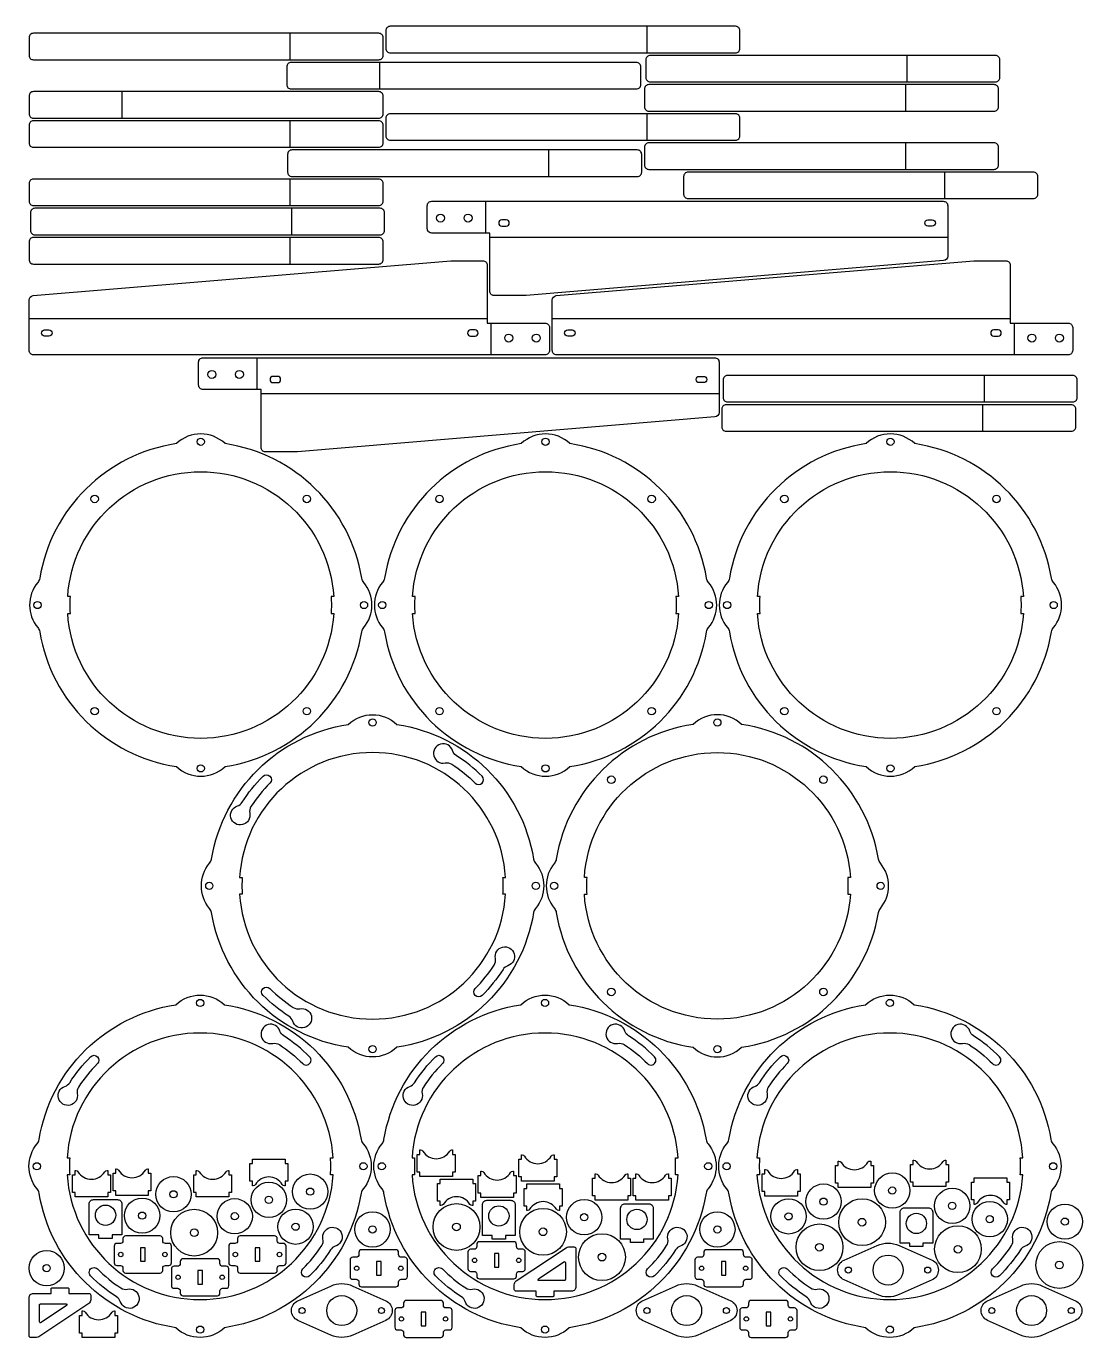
# Model space of a CAD drawing. Extents: x 2185 to 3382, y 4443 to 5932.
import ezdxf

# ---------------------------------------------------------------- set-up
doc = ezdxf.new("R2010")
doc.units = 0

# ---------------------------------------------------------------- blocks, each defined once
blk = doc.blocks.new('Part563390112', base_point=(-70, -6.3))
at = {"layer": '1'}
for points in [[(0, 48), (0, 5, -0.414214), (-5, 0), (-25.2, 0), (-25.2, -5.3, -0.414214), (-26.2, -6.3), (-44, -6.3, -0.414214), (-45, -5.3), (-45, 0), (-68, 0, -0.414214), (-70, 2), (-70, 7.3, -0.250765), (-67.8, 11.5), (-11.3, 49.2, -0.148069), (-8.5, 50), (-2, 50, -0.414214)], [(-12, 32.4), (-12, 13, -0.414214), (-13, 12), (-42.1, 12, -0.742056), (-42.6, 13.8), (-13.6, 33.2, -0.599022)]]:
    blk.add_lwpolyline(points, format="xyb", close=True, dxfattribs=at)
blk = doc.blocks.new('Part855568477', base_point=(-20, -20))
at = {"layer": '1'}
for radius in [20, 4.1]:
    blk.add_circle((0, 0), radius, dxfattribs=at)
blk = doc.blocks.new('Part1292688313', base_point=(-57.1, -30.5))
at = {"layer": '1'}
blk.add_lwpolyline([(49.9, 11.1, -0.647982), (49.9, -11.1), (12.5, -27.8, -0.213606), (-12.5, -27.8), (-49.9, -11.1, -0.647982), (-49.9, 11.1), (-12.5, 27.8, -0.213606), (12.5, 27.8)], format="xyb", close=True, dxfattribs=at)
for centre, radius in [((0, 0), 17), ((-45, 0), 3.4), ((45, 0), 3.4)]:
    blk.add_circle(centre, radius, dxfattribs=at)
blk = doc.blocks.new('Part1480001645', base_point=(-32.5, -21))
at = {"layer": '1'}
blk.add_lwpolyline([(32.5, 9.5, 0.4142136), (29.5, 12.5), (25.5, 12.5, -0.4142136), (22.5, 15.5), (22.5, 18, 0.4142136), (19.5, 21), (-19.5, 21, 0.4142136), (-22.5, 18), (-22.5, 15.5, -0.4142136), (-25.5, 12.5), (-29.5, 12.5, 0.4142136), (-32.5, 9.5), (-32.5, -9.5, 0.4142136), (-29.5, -12.5), (-25.5, -12.5, -0.4142136), (-22.5, -15.5), (-22.5, -18, 0.4142136), (-19.5, -21), (19.5, -21, 0.4142136), (22.5, -18), (22.5, -15.5, -0.4142136), (25.5, -12.5), (29.5, -12.5, 0.4142136), (32.5, -9.5)], format="xyb", close=True, dxfattribs=at)
blk.add_lwpolyline([(2.6, 7.65), (-2.6, 7.65), (-2.6, -7.65), (2.6, -7.65)], close=True, dxfattribs=at)
for centre in [(-25, 0), (25, 0)]:
    blk.add_circle(centre, 2.5, dxfattribs=at)
blk = doc.blocks.new('Part639321280', base_point=(-32.5, -21))
at = {"layer": '1'}
blk.add_lwpolyline([(32.5, 9.5, 0.4142136), (29.5, 12.5), (25.5, 12.5, -0.4142136), (22.5, 15.5), (22.5, 18, 0.4142136), (19.5, 21), (-19.5, 21, 0.4142136), (-22.5, 18), (-22.5, 15.5, -0.4142136), (-25.5, 12.5), (-29.5, 12.5, 0.4142136), (-32.5, 9.5), (-32.5, -9.5, 0.4142136), (-29.5, -12.5), (-25.5, -12.5, -0.4142136), (-22.5, -15.5), (-22.5, -18, 0.4142136), (-19.5, -21), (19.5, -21, 0.4142136), (22.5, -18), (22.5, -15.5, -0.4142136), (25.5, -12.5), (29.5, -12.5, 0.4142136), (32.5, -9.5)], format="xyb", close=True, dxfattribs=at)
blk.add_lwpolyline([(2.6, 7.65), (-2.6, 7.65), (-2.6, -7.65), (2.6, -7.65)], close=True, dxfattribs=at)
for centre in [(-25, 0), (25, 0)]:
    blk.add_circle(centre, 2.5, dxfattribs=at)
blk = doc.blocks.new('Part391894820', base_point=(-20, -20))
at = {"layer": '1'}
for radius in [20, 4.1]:
    blk.add_circle((0, 0), radius, dxfattribs=at)
blk = doc.blocks.new('Part1415607460', base_point=(-57.1, -30.5))
at = {"layer": '1'}
blk.add_lwpolyline([(49.9, 11.1, -0.647982), (49.9, -11.1), (12.5, -27.8, -0.213606), (-12.5, -27.8), (-49.9, -11.1, -0.647982), (-49.9, 11.1), (-12.5, 27.8, -0.213606), (12.5, 27.8)], format="xyb", close=True, dxfattribs=at)
for centre, radius in [((0, 0), 17), ((-45, 0), 3.4), ((45, 0), 3.4)]:
    blk.add_circle(centre, radius, dxfattribs=at)
blk = doc.blocks.new('Part753146799', base_point=(-32.5, -21))
at = {"layer": '1'}
blk.add_lwpolyline([(32.5, 9.5, 0.4142136), (29.5, 12.5), (25.5, 12.5, -0.4142136), (22.5, 15.5), (22.5, 18, 0.4142136), (19.5, 21), (-19.5, 21, 0.4142136), (-22.5, 18), (-22.5, 15.5, -0.4142136), (-25.5, 12.5), (-29.5, 12.5, 0.4142136), (-32.5, 9.5), (-32.5, -9.5, 0.4142136), (-29.5, -12.5), (-25.5, -12.5, -0.4142136), (-22.5, -15.5), (-22.5, -18, 0.4142136), (-19.5, -21), (19.5, -21, 0.4142136), (22.5, -18), (22.5, -15.5, -0.4142136), (25.5, -12.5), (29.5, -12.5, 0.4142136), (32.5, -9.5)], format="xyb", close=True, dxfattribs=at)
blk.add_lwpolyline([(2.6, 7.65), (-2.6, 7.65), (-2.6, -7.65), (2.6, -7.65)], close=True, dxfattribs=at)
for centre in [(-25, 0), (25, 0)]:
    blk.add_circle(centre, 2.5, dxfattribs=at)
blk = doc.blocks.new('Part2080627652', base_point=(-32.5, -21))
at = {"layer": '1'}
blk.add_lwpolyline([(32.5, 9.5, 0.4142136), (29.5, 12.5), (25.5, 12.5, -0.4142136), (22.5, 15.5), (22.5, 18, 0.4142136), (19.5, 21), (-19.5, 21, 0.4142136), (-22.5, 18), (-22.5, 15.5, -0.4142136), (-25.5, 12.5), (-29.5, 12.5, 0.4142136), (-32.5, 9.5), (-32.5, -9.5, 0.4142136), (-29.5, -12.5), (-25.5, -12.5, -0.4142136), (-22.5, -15.5), (-22.5, -18, 0.4142136), (-19.5, -21), (19.5, -21, 0.4142136), (22.5, -18), (22.5, -15.5, -0.4142136), (25.5, -12.5), (29.5, -12.5, 0.4142136), (32.5, -9.5)], format="xyb", close=True, dxfattribs=at)
blk.add_lwpolyline([(2.6, 7.65), (-2.6, 7.65), (-2.6, -7.65), (2.6, -7.65)], close=True, dxfattribs=at)
for centre in [(-25, 0), (25, 0)]:
    blk.add_circle(centre, 2.5, dxfattribs=at)
blk = doc.blocks.new('Part1641474003', base_point=(-20, -20))
at = {"layer": '1'}
for radius in [20, 4.1]:
    blk.add_circle((0, 0), radius, dxfattribs=at)
blk = doc.blocks.new('Part791632697', base_point=(-57.1, -30.5))
at = {"layer": '1'}
blk.add_lwpolyline([(49.9, 11.1, -0.647982), (49.9, -11.1), (12.5, -27.8, -0.213606), (-12.5, -27.8), (-49.9, -11.1, -0.647982), (-49.9, 11.1), (-12.5, 27.8, -0.213606), (12.5, 27.8)], format="xyb", close=True, dxfattribs=at)
for centre, radius in [((0, 0), 17), ((-45, 0), 3.4), ((45, 0), 3.4)]:
    blk.add_circle(centre, radius, dxfattribs=at)
blk = doc.blocks.new('Part1085256058', base_point=(-26.5, -26.5))
at = {"layer": '1'}
for radius in [26.5, 4.34]:
    blk.add_circle((0, 0), radius, dxfattribs=at)
blk = doc.blocks.new('Part1090549906', base_point=(-20, -20))
at = {"layer": '1'}
for radius in [20, 4.1]:
    blk.add_circle((0, 0), radius, dxfattribs=at)
blk = doc.blocks.new('Part1674209505', base_point=(-20, -20))
at = {"layer": '1'}
for radius in [20, 4.1]:
    blk.add_circle((0, 0), radius, dxfattribs=at)
blk = doc.blocks.new('Part133270608', base_point=(-20, -20))
at = {"layer": '1'}
for radius in [20, 4.1]:
    blk.add_circle((0, 0), radius, dxfattribs=at)
blk = doc.blocks.new('Part346120978', base_point=(-26.5, -26.5))
at = {"layer": '1'}
for radius in [26.5, 4.34]:
    blk.add_circle((0, 0), radius, dxfattribs=at)
blk = doc.blocks.new('Part1568806342', base_point=(-18.5, -24))
at = {"layer": '1'}
blk.add_lwpolyline([(18.5, 15), (18.5, -20), (7.5, -20), (7.5, -24), (-7.5, -24), (-7.5, -20), (-18.5, -20), (-18.5, 15, -0.4142136), (-13.5, 20), (13.5, 20, -0.4142136)], format="xyb", close=True, dxfattribs=at)
blk.add_circle((0, 2.24), 11.5, dxfattribs=at)
blk = doc.blocks.new('Part1502138928', base_point=(-20, -20))
at = {"layer": '1'}
for radius in [20, 4.1]:
    blk.add_circle((0, 0), radius, dxfattribs=at)
blk = doc.blocks.new('Part2093116959', base_point=(-57.1, -30.5))
at = {"layer": '1'}
blk.add_lwpolyline([(49.9, 11.1, -0.647982), (49.9, -11.1), (12.5, -27.8, -0.213606), (-12.5, -27.8), (-49.9, -11.1, -0.647982), (-49.9, 11.1), (-12.5, 27.8, -0.213606), (12.5, 27.8)], format="xyb", close=True, dxfattribs=at)
for centre, radius in [((0, 0), 17), ((-45, 0), 3.4), ((45, 0), 3.4)]:
    blk.add_circle(centre, radius, dxfattribs=at)
blk = doc.blocks.new('Part652150874', base_point=(-26.5, -26.5))
at = {"layer": '1'}
for radius in [26.5, 4.34]:
    blk.add_circle((0, 0), radius, dxfattribs=at)
blk = doc.blocks.new('Part445988754', base_point=(-20, -20))
at = {"layer": '1'}
for radius in [20, 4.1]:
    blk.add_circle((0, 0), radius, dxfattribs=at)
blk = doc.blocks.new('Part1255176540', base_point=(-26.5, -26.5))
at = {"layer": '1'}
for radius in [26.5, 4.34]:
    blk.add_circle((0, 0), radius, dxfattribs=at)
blk = doc.blocks.new('Part1817563156', base_point=(-20, -20))
at = {"layer": '1'}
for radius in [20, 4.1]:
    blk.add_circle((0, 0), radius, dxfattribs=at)
blk = doc.blocks.new('Part482350463', base_point=(-193.9, -193.9))
at = {"layer": '1'}
for points in [[(184.7, 25.6, -0.361021), (184.7, -25.6, 0.13287), (182.5, -30.3, -0.325037), (27.5, -182.9, -0.398277), (-27.5, -182.9, -0.325037), (-182.5, -30.3, 0.13287), (-184.7, -25.6, -0.361021), (-184.7, 25.6, 0.13287), (-182.5, 30.3, -0.325037), (-27.5, 182.9, -0.398277), (27.5, 182.9, -0.325037), (182.5, 30.3, 0.13287)], [(150.7, 9.5, 0.938946), (-150.7, 9.5), (-147.7, 9.5, 0.032128), (-147.7, -9.5), (-150.7, -9.5, 0.938946), (150.7, -9.5), (147.7, -9.5, 0.032128), (147.7, 9.5)], [(124.1, 124.1, 0.053897), (94.7, 147.8, -0.177201), (90.5, 153.2, 2.266015), (82.3, 139.2, -0.198893), (89.8, 137.8, -0.05198), (116.3, 116.3, 1)], [(-116.3, 116.3, 0.05198), (-137.8, 89.8, 0.198893), (-139.2, 82.3, -2.266015), (-153.2, 90.5, 0.177201), (-147.8, 94.7, -0.053897), (-124.1, 124.1, -1)], [(153.2, -90.5, 0.177201), (147.8, -94.7, -0.053897), (124.1, -124.1, -1), (116.3, -116.3, 0.05198), (137.8, -89.8, 0.198893), (139.2, -82.3, -2.266015)], [(-82.3, -139.2, -2.266015), (-90.5, -153.2, 0.177201), (-94.7, -147.8, -0.053897), (-124.1, -124.1, -1), (-116.3, -116.3, 0.05198), (-89.8, -137.8, 0.198893)]]:
    blk.add_lwpolyline(points, format="xyb", close=True, dxfattribs=at)
for centre in [(0, 185), (-185, 0), (185, 0), (0, -185)]:
    blk.add_circle(centre, 4.1, dxfattribs=at)
blk = doc.blocks.new('Part1359039205', base_point=(-18.5, -24))
at = {"layer": '1'}
blk.add_lwpolyline([(18.5, 15), (18.5, -20), (7.5, -20), (7.5, -24), (-7.5, -24), (-7.5, -20), (-18.5, -20), (-18.5, 15, -0.4142136), (-13.5, 20), (13.5, 20, -0.4142136)], format="xyb", close=True, dxfattribs=at)
blk.add_circle((0, 2.24), 11.5, dxfattribs=at)
blk = doc.blocks.new('Part672699498', base_point=(-20, -20))
at = {"layer": '1'}
for radius in [20, 4.1]:
    blk.add_circle((0, 0), radius, dxfattribs=at)
blk = doc.blocks.new('Part1120806249', base_point=(-26.5, -26.5))
at = {"layer": '1'}
for radius in [26.5, 4.34]:
    blk.add_circle((0, 0), radius, dxfattribs=at)
blk = doc.blocks.new('Part114688802', base_point=(-70, -6.3))
at = {"layer": '1'}
for points in [[(0, 48), (0, 5, -0.414214), (-5, 0), (-25.2, 0), (-25.2, -5.3, -0.414214), (-26.2, -6.3), (-44, -6.3, -0.414214), (-45, -5.3), (-45, 0), (-68, 0, -0.414214), (-70, 2), (-70, 7.3, -0.250765), (-67.8, 11.5), (-11.3, 49.2, -0.148069), (-8.5, 50), (-2, 50, -0.414214)], [(-12, 32.4), (-12, 13, -0.414214), (-13, 12), (-42.1, 12, -0.742056), (-42.6, 13.8), (-13.6, 33.2, -0.599022)]]:
    blk.add_lwpolyline(points, format="xyb", close=True, dxfattribs=at)
blk = doc.blocks.new('Part1258791959', base_point=(-26.5, -26.5))
at = {"layer": '1'}
for radius in [26.5, 4.34]:
    blk.add_circle((0, 0), radius, dxfattribs=at)
blk = doc.blocks.new('Part1188367997', base_point=(-18.5, -24))
at = {"layer": '1'}
blk.add_lwpolyline([(18.5, 15), (18.5, -20), (7.5, -20), (7.5, -24), (-7.5, -24), (-7.5, -20), (-18.5, -20), (-18.5, 15, -0.4142136), (-13.5, 20), (13.5, 20, -0.4142136)], format="xyb", close=True, dxfattribs=at)
blk.add_circle((0, 2.24), 11.5, dxfattribs=at)
blk = doc.blocks.new('Part1938890971', base_point=(-32.5, -21))
at = {"layer": '1'}
blk.add_lwpolyline([(32.5, 9.5, 0.4142136), (29.5, 12.5), (25.5, 12.5, -0.4142136), (22.5, 15.5), (22.5, 18, 0.4142136), (19.5, 21), (-19.5, 21, 0.4142136), (-22.5, 18), (-22.5, 15.5, -0.4142136), (-25.5, 12.5), (-29.5, 12.5, 0.4142136), (-32.5, 9.5), (-32.5, -9.5, 0.4142136), (-29.5, -12.5), (-25.5, -12.5, -0.4142136), (-22.5, -15.5), (-22.5, -18, 0.4142136), (-19.5, -21), (19.5, -21, 0.4142136), (22.5, -18), (22.5, -15.5, -0.4142136), (25.5, -12.5), (29.5, -12.5, 0.4142136), (32.5, -9.5)], format="xyb", close=True, dxfattribs=at)
blk.add_lwpolyline([(2.6, 7.65), (-2.6, 7.65), (-2.6, -7.65), (2.6, -7.65)], close=True, dxfattribs=at)
for centre in [(-25, 0), (25, 0)]:
    blk.add_circle(centre, 2.5, dxfattribs=at)
blk = doc.blocks.new('Part1216517239', base_point=(-26.5, -26.5))
at = {"layer": '1'}
for radius in [26.5, 4.34]:
    blk.add_circle((0, 0), radius, dxfattribs=at)
blk = doc.blocks.new('Part1562218162', base_point=(-193.9, -193.9))
at = {"layer": '1'}
for points in [[(184.7, 25.6, -0.361021), (184.7, -25.6, 0.13287), (182.5, -30.3, -0.325037), (27.5, -182.9, -0.398277), (-27.5, -182.9, -0.325037), (-182.5, -30.3, 0.13287), (-184.7, -25.6, -0.361021), (-184.7, 25.6, 0.13287), (-182.5, 30.3, -0.325037), (-27.5, 182.9, -0.398277), (27.5, 182.9, -0.325037), (182.5, 30.3, 0.13287)], [(150.7, 9.5, 0.938946), (-150.7, 9.5), (-147.7, 9.5, 0.032128), (-147.7, -9.5), (-150.7, -9.5, 0.938946), (150.7, -9.5), (147.7, -9.5, 0.032128), (147.7, 9.5)], [(124.1, 124.1, 0.053897), (94.7, 147.8, -0.177201), (90.5, 153.2, 2.266015), (82.3, 139.2, -0.198893), (89.8, 137.8, -0.05198), (116.3, 116.3, 1)], [(-116.3, 116.3, 0.05198), (-137.8, 89.8, 0.198893), (-139.2, 82.3, -2.266015), (-153.2, 90.5, 0.177201), (-147.8, 94.7, -0.053897), (-124.1, 124.1, -1)], [(153.2, -90.5, 0.177201), (147.8, -94.7, -0.053897), (124.1, -124.1, -1), (116.3, -116.3, 0.05198), (137.8, -89.8, 0.198893), (139.2, -82.3, -2.266015)], [(-82.3, -139.2, -2.266015), (-90.5, -153.2, 0.177201), (-94.7, -147.8, -0.053897), (-124.1, -124.1, -1), (-116.3, -116.3, 0.05198), (-89.8, -137.8, 0.198893)]]:
    blk.add_lwpolyline(points, format="xyb", close=True, dxfattribs=at)
for centre in [(0, 185), (-185, 0), (185, 0), (0, -185)]:
    blk.add_circle(centre, 4.1, dxfattribs=at)
blk = doc.blocks.new('Part1979163861', base_point=(-20, -20))
at = {"layer": '1'}
for radius in [20, 4.1]:
    blk.add_circle((0, 0), radius, dxfattribs=at)
blk = doc.blocks.new('Part752747958', base_point=(-20, -20))
at = {"layer": '1'}
for radius in [20, 4.1]:
    blk.add_circle((0, 0), radius, dxfattribs=at)
blk = doc.blocks.new('Part239733215', base_point=(-20, -20))
at = {"layer": '1'}
for radius in [20, 4.1]:
    blk.add_circle((0, 0), radius, dxfattribs=at)
blk = doc.blocks.new('Part555669374', base_point=(-32.5, -21))
at = {"layer": '1'}
blk.add_lwpolyline([(32.5, 9.5, 0.4142136), (29.5, 12.5), (25.5, 12.5, -0.4142136), (22.5, 15.5), (22.5, 18, 0.4142136), (19.5, 21), (-19.5, 21, 0.4142136), (-22.5, 18), (-22.5, 15.5, -0.4142136), (-25.5, 12.5), (-29.5, 12.5, 0.4142136), (-32.5, 9.5), (-32.5, -9.5, 0.4142136), (-29.5, -12.5), (-25.5, -12.5, -0.4142136), (-22.5, -15.5), (-22.5, -18, 0.4142136), (-19.5, -21), (19.5, -21, 0.4142136), (22.5, -18), (22.5, -15.5, -0.4142136), (25.5, -12.5), (29.5, -12.5, 0.4142136), (32.5, -9.5)], format="xyb", close=True, dxfattribs=at)
blk.add_lwpolyline([(2.6, 7.65), (-2.6, 7.65), (-2.6, -7.65), (2.6, -7.65)], close=True, dxfattribs=at)
for centre in [(-25, 0), (25, 0)]:
    blk.add_circle(centre, 2.5, dxfattribs=at)
blk = doc.blocks.new('Part1289478693', base_point=(-32.5, -21))
at = {"layer": '1'}
blk.add_lwpolyline([(32.5, 9.5, 0.4142136), (29.5, 12.5), (25.5, 12.5, -0.4142136), (22.5, 15.5), (22.5, 18, 0.4142136), (19.5, 21), (-19.5, 21, 0.4142136), (-22.5, 18), (-22.5, 15.5, -0.4142136), (-25.5, 12.5), (-29.5, 12.5, 0.4142136), (-32.5, 9.5), (-32.5, -9.5, 0.4142136), (-29.5, -12.5), (-25.5, -12.5, -0.4142136), (-22.5, -15.5), (-22.5, -18, 0.4142136), (-19.5, -21), (19.5, -21, 0.4142136), (22.5, -18), (22.5, -15.5, -0.4142136), (25.5, -12.5), (29.5, -12.5, 0.4142136), (32.5, -9.5)], format="xyb", close=True, dxfattribs=at)
blk.add_lwpolyline([(2.6, 7.65), (-2.6, 7.65), (-2.6, -7.65), (2.6, -7.65)], close=True, dxfattribs=at)
for centre in [(-25, 0), (25, 0)]:
    blk.add_circle(centre, 2.5, dxfattribs=at)
blk = doc.blocks.new('Part663638737', base_point=(-26.5, -26.5))
at = {"layer": '1'}
for radius in [26.5, 4.34]:
    blk.add_circle((0, 0), radius, dxfattribs=at)
blk = doc.blocks.new('Part1065709405', base_point=(-20, -20))
at = {"layer": '1'}
for radius in [20, 4.1]:
    blk.add_circle((0, 0), radius, dxfattribs=at)
blk = doc.blocks.new('Part94364777', base_point=(-20, -20))
at = {"layer": '1'}
for radius in [20, 4.1]:
    blk.add_circle((0, 0), radius, dxfattribs=at)
blk = doc.blocks.new('Part2100419599', base_point=(-20, -20))
at = {"layer": '1'}
for radius in [20, 4.1]:
    blk.add_circle((0, 0), radius, dxfattribs=at)
blk = doc.blocks.new('Part2108101707', base_point=(-32.5, -21))
at = {"layer": '1'}
blk.add_lwpolyline([(32.5, 9.5, 0.4142136), (29.5, 12.5), (25.5, 12.5, -0.4142136), (22.5, 15.5), (22.5, 18, 0.4142136), (19.5, 21), (-19.5, 21, 0.4142136), (-22.5, 18), (-22.5, 15.5, -0.4142136), (-25.5, 12.5), (-29.5, 12.5, 0.4142136), (-32.5, 9.5), (-32.5, -9.5, 0.4142136), (-29.5, -12.5), (-25.5, -12.5, -0.4142136), (-22.5, -15.5), (-22.5, -18, 0.4142136), (-19.5, -21), (19.5, -21, 0.4142136), (22.5, -18), (22.5, -15.5, -0.4142136), (25.5, -12.5), (29.5, -12.5, 0.4142136), (32.5, -9.5)], format="xyb", close=True, dxfattribs=at)
blk.add_lwpolyline([(2.6, 7.65), (-2.6, 7.65), (-2.6, -7.65), (2.6, -7.65)], close=True, dxfattribs=at)
for centre in [(-25, 0), (25, 0)]:
    blk.add_circle(centre, 2.5, dxfattribs=at)
blk = doc.blocks.new('Part630620792', base_point=(-18.5, -24))
at = {"layer": '1'}
blk.add_lwpolyline([(18.5, 15), (18.5, -20), (7.5, -20), (7.5, -24), (-7.5, -24), (-7.5, -20), (-18.5, -20), (-18.5, 15, -0.4142136), (-13.5, 20), (13.5, 20, -0.4142136)], format="xyb", close=True, dxfattribs=at)
blk.add_circle((0, 2.24), 11.5, dxfattribs=at)
blk = doc.blocks.new('Part1306913007', base_point=(-193.9, -193.9))
at = {"layer": '1'}
for points in [[(184.7, 25.6, -0.361021), (184.7, -25.6, 0.13287), (182.5, -30.3, -0.325037), (27.5, -182.9, -0.398277), (-27.5, -182.9, -0.325037), (-182.5, -30.3, 0.13287), (-184.7, -25.6, -0.361021), (-184.7, 25.6, 0.13287), (-182.5, 30.3, -0.325037), (-27.5, 182.9, -0.398277), (27.5, 182.9, -0.325037), (182.5, 30.3, 0.13287)], [(150.7, 9.5, 0.938946), (-150.7, 9.5), (-147.7, 9.5, 0.032128), (-147.7, -9.5), (-150.7, -9.5, 0.938946), (150.7, -9.5), (147.7, -9.5, 0.032128), (147.7, 9.5)], [(124.1, 124.1, 0.053897), (94.7, 147.8, -0.177201), (90.5, 153.2, 2.266015), (82.3, 139.2, -0.198893), (89.8, 137.8, -0.05198), (116.3, 116.3, 1)], [(-116.3, 116.3, 0.05198), (-137.8, 89.8, 0.198893), (-139.2, 82.3, -2.266015), (-153.2, 90.5, 0.177201), (-147.8, 94.7, -0.053897), (-124.1, 124.1, -1)], [(153.2, -90.5, 0.177201), (147.8, -94.7, -0.053897), (124.1, -124.1, -1), (116.3, -116.3, 0.05198), (137.8, -89.8, 0.198893), (139.2, -82.3, -2.266015)], [(-82.3, -139.2, -2.266015), (-90.5, -153.2, 0.177201), (-94.7, -147.8, -0.053897), (-124.1, -124.1, -1), (-116.3, -116.3, 0.05198), (-89.8, -137.8, 0.198893)]]:
    blk.add_lwpolyline(points, format="xyb", close=True, dxfattribs=at)
for centre in [(0, 185), (-185, 0), (185, 0), (0, -185)]:
    blk.add_circle(centre, 4.1, dxfattribs=at)
blk = doc.blocks.new('Part1121069437', base_point=(-193.9, -193.9))
at = {"layer": '1'}
for points in [[(184.7, 25.6, -0.361021), (184.7, -25.6, 0.13287), (182.5, -30.3, -0.325037), (27.5, -182.9, -0.398277), (-27.5, -182.9, -0.325037), (-182.5, -30.3, 0.13287), (-184.7, -25.6, -0.361021), (-184.7, 25.6, 0.13287), (-182.5, 30.3, -0.325037), (-27.5, 182.9, -0.398277), (27.5, 182.9, -0.325037), (182.5, 30.3, 0.13287)], [(150.7, 9.5, 0.938946), (-150.7, 9.5), (-147.7, 9.5, 0.032128), (-147.7, -9.5), (-150.7, -9.5, 0.938946), (150.7, -9.5), (147.7, -9.5, 0.032128), (147.7, 9.5)], [(124.1, 124.1, 0.053897), (94.7, 147.8, -0.177201), (90.5, 153.2, 2.266015), (82.3, 139.2, -0.198893), (89.8, 137.8, -0.05198), (116.3, 116.3, 1)], [(-116.3, 116.3, 0.05198), (-137.8, 89.8, 0.198893), (-139.2, 82.3, -2.266015), (-153.2, 90.5, 0.177201), (-147.8, 94.7, -0.053897), (-124.1, 124.1, -1)], [(153.2, -90.5, 0.177201), (147.8, -94.7, -0.053897), (124.1, -124.1, -1), (116.3, -116.3, 0.05198), (137.8, -89.8, 0.198893), (139.2, -82.3, -2.266015)], [(-82.3, -139.2, -2.266015), (-90.5, -153.2, 0.177201), (-94.7, -147.8, -0.053897), (-124.1, -124.1, -1), (-116.3, -116.3, 0.05198), (-89.8, -137.8, 0.198893)]]:
    blk.add_lwpolyline(points, format="xyb", close=True, dxfattribs=at)
for centre in [(0, 185), (-185, 0), (185, 0), (0, -185)]:
    blk.add_circle(centre, 4.1, dxfattribs=at)
blk = doc.blocks.new('Part1735378805', base_point=(-193.9, -193.9))
at = {"layer": '1'}
for points in [[(184.7, 25.6, -0.13287), (182.5, 30.3, 0.325037), (27.5, 182.9, 0.398277), (-27.5, 182.9, 0.325037), (-182.5, 30.3, -0.13287), (-184.7, 25.6, 0.361021), (-184.7, -25.6, -0.13287), (-182.5, -30.3, 0.325037), (-27.5, -182.9, 0.398277), (27.5, -182.9, 0.325037), (182.5, -30.3, -0.13287), (184.7, -25.6, 0.361021)], [(150.7, 9.5), (147.7, 9.5, -0.032128), (147.7, -9.5), (150.7, -9.5, -0.938946), (-150.7, -9.5), (-147.7, -9.5, -0.032128), (-147.7, 9.5), (-150.7, 9.5, -0.938946)]]:
    blk.add_lwpolyline(points, format="xyb", close=True, dxfattribs=at)
for centre, radius in [((0, 185), 4.1), ((-120.2, 120.2), 4.25), ((120.2, 120.2), 4.25), ((-185, 0), 4.1), ((185, 0), 4.1), ((-120.2, -120.2), 4.25), ((120.2, -120.2), 4.25), ((0, -185), 4.1)]:
    blk.add_circle(centre, radius, dxfattribs=at)
blk = doc.blocks.new('Part70899947', base_point=(-193.9, -193.9))
at = {"layer": '1'}
for points in [[(184.7, 25.6, -0.13287), (182.5, 30.3, 0.325037), (27.5, 182.9, 0.398277), (-27.5, 182.9, 0.325037), (-182.5, 30.3, -0.13287), (-184.7, 25.6, 0.361021), (-184.7, -25.6, -0.13287), (-182.5, -30.3, 0.325037), (-27.5, -182.9, 0.398277), (27.5, -182.9, 0.325037), (182.5, -30.3, -0.13287), (184.7, -25.6, 0.361021)], [(150.7, 9.5), (147.7, 9.5, -0.032128), (147.7, -9.5), (150.7, -9.5, -0.938946), (-150.7, -9.5), (-147.7, -9.5, -0.032128), (-147.7, 9.5), (-150.7, 9.5, -0.938946)]]:
    blk.add_lwpolyline(points, format="xyb", close=True, dxfattribs=at)
for centre, radius in [((0, 185), 4.1), ((-120.2, 120.2), 4.25), ((120.2, 120.2), 4.25), ((-185, 0), 4.1), ((185, 0), 4.1), ((-120.2, -120.2), 4.25), ((120.2, -120.2), 4.25), ((0, -185), 4.1)]:
    blk.add_circle(centre, radius, dxfattribs=at)
blk = doc.blocks.new('Part1759101076', base_point=(-193.9, -193.9))
at = {"layer": '1'}
for points in [[(184.7, 25.6, -0.13287), (182.5, 30.3, 0.325037), (27.5, 182.9, 0.398277), (-27.5, 182.9, 0.325037), (-182.5, 30.3, -0.13287), (-184.7, 25.6, 0.361021), (-184.7, -25.6, -0.13287), (-182.5, -30.3, 0.325037), (-27.5, -182.9, 0.398277), (27.5, -182.9, 0.325037), (182.5, -30.3, -0.13287), (184.7, -25.6, 0.361021)], [(150.7, 9.5), (147.7, 9.5, -0.032128), (147.7, -9.5), (150.7, -9.5, -0.938946), (-150.7, -9.5), (-147.7, -9.5, -0.032128), (-147.7, 9.5), (-150.7, 9.5, -0.938946)]]:
    blk.add_lwpolyline(points, format="xyb", close=True, dxfattribs=at)
for centre, radius in [((0, 185), 4.1), ((-120.2, 120.2), 4.25), ((120.2, 120.2), 4.25), ((-185, 0), 4.1), ((185, 0), 4.1), ((-120.2, -120.2), 4.25), ((120.2, -120.2), 4.25), ((0, -185), 4.1)]:
    blk.add_circle(centre, radius, dxfattribs=at)
blk = doc.blocks.new('Part398196560', base_point=(-193.9, -193.9))
at = {"layer": '1'}
for points in [[(184.7, 25.6, -0.13287), (182.5, 30.3, 0.325037), (27.5, 182.9, 0.398277), (-27.5, 182.9, 0.325037), (-182.5, 30.3, -0.13287), (-184.7, 25.6, 0.361021), (-184.7, -25.6, -0.13287), (-182.5, -30.3, 0.325037), (-27.5, -182.9, 0.398277), (27.5, -182.9, 0.325037), (182.5, -30.3, -0.13287), (184.7, -25.6, 0.361021)], [(150.7, 9.5), (147.7, 9.5, -0.032128), (147.7, -9.5), (150.7, -9.5, -0.938946), (-150.7, -9.5), (-147.7, -9.5, -0.032128), (-147.7, 9.5), (-150.7, 9.5, -0.938946)]]:
    blk.add_lwpolyline(points, format="xyb", close=True, dxfattribs=at)
for centre, radius in [((0, 185), 4.1), ((-120.2, 120.2), 4.25), ((120.2, 120.2), 4.25), ((-185, 0), 4.1), ((185, 0), 4.1), ((-120.2, -120.2), 4.25), ((120.2, -120.2), 4.25), ((0, -185), 4.1)]:
    blk.add_circle(centre, radius, dxfattribs=at)
blk = doc.blocks.new('Part274394268', base_point=(-330.2, -90.7))
at = {"layer": '1'}
for points in [[(259.5, 11), (259.5, -46.1, -0.389954), (254.9, -51.1), (-218.2, -90.7), (-254.5, -90.7, -0.414214), (-259.5, -85.7), (-259.5, -20), (-325.2, -20, -0.414214), (-330.2, -15), (-330.2, 11, -0.414214), (-325.2, 16), (254.5, 16, -0.414214)], [(-240.8, -5.2), (-245.8, -5.2, 1), (-245.8, -12.2), (-240.8, -12.2, 1)], [(242, -5.2, -1), (242, -12.2), (237, -12.2, -1), (237, -5.2)]]:
    blk.add_lwpolyline(points, format="xyb", close=True, dxfattribs=at)
for centre in [(-315.2, -3), (-284, -3)]:
    blk.add_circle(centre, 4.5, dxfattribs=at)
at = {"layer": '2'}
for p, q in [((-264.2, 16), (-264.2, -20)), ((-259.5, -24.7), (259.5, -24.7))]:
    blk.add_line(p, q, dxfattribs=at)
blk = doc.blocks.new('Part152715756', base_point=(-101.3, 0))
at = {"layer": '1'}
blk.add_lwpolyline([(300, 25, 0.414214), (295, 30), (-96.3, 30, 0.414214), (-101.3, 25), (-101.3, 5, 0.414214), (-96.3, 0), (295, 0, 0.414214), (300, 5)], format="xyb", close=True, dxfattribs=at)
at = {"layer": '2'}
blk.add_line((4.3, 0), (4.3, 30), dxfattribs=at)
blk = doc.blocks.new('Part1439006305', base_point=(-101.3, 0))
at = {"layer": '1'}
blk.add_lwpolyline([(300, 25, 0.414214), (295, 30), (-96.3, 30, 0.414214), (-101.3, 25), (-101.3, 5, 0.414214), (-96.3, 0), (295, 0, 0.414214), (300, 5)], format="xyb", close=True, dxfattribs=at)
at = {"layer": '2'}
blk.add_line((4.3, 0), (4.3, 30), dxfattribs=at)
blk = doc.blocks.new('Part1167872330', base_point=(-330.2, -90.7))
at = {"layer": '1'}
for points in [[(259.5, 11), (259.5, -46.1, -0.389954), (254.9, -51.1), (-218.2, -90.7), (-254.5, -90.7, -0.414214), (-259.5, -85.7), (-259.5, -20), (-325.2, -20, -0.414214), (-330.2, -15), (-330.2, 11, -0.414214), (-325.2, 16), (254.5, 16, -0.414214)], [(-240.8, -5.2), (-245.8, -5.2, 1), (-245.8, -12.2), (-240.8, -12.2, 1)], [(242, -5.2, -1), (242, -12.2), (237, -12.2, -1), (237, -5.2)]]:
    blk.add_lwpolyline(points, format="xyb", close=True, dxfattribs=at)
for centre in [(-315.2, -3), (-284, -3)]:
    blk.add_circle(centre, 4.5, dxfattribs=at)
at = {"layer": '2'}
for p, q in [((-264.2, 16), (-264.2, -20)), ((-259.5, -24.7), (259.5, -24.7))]:
    blk.add_line(p, q, dxfattribs=at)
blk = doc.blocks.new('Part2091602190', base_point=(-330.2, -90.7))
at = {"layer": '1'}
for points in [[(259.5, 11), (259.5, -46.1, -0.389954), (254.9, -51.1), (-218.2, -90.7), (-254.5, -90.7, -0.414214), (-259.5, -85.7), (-259.5, -20), (-325.2, -20, -0.414214), (-330.2, -15), (-330.2, 11, -0.414214), (-325.2, 16), (254.5, 16, -0.414214)], [(-240.8, -5.2), (-245.8, -5.2, 1), (-245.8, -12.2), (-240.8, -12.2, 1)], [(242, -5.2, -1), (242, -12.2), (237, -12.2, -1), (237, -5.2)]]:
    blk.add_lwpolyline(points, format="xyb", close=True, dxfattribs=at)
for centre in [(-315.2, -3), (-284, -3)]:
    blk.add_circle(centre, 4.5, dxfattribs=at)
at = {"layer": '2'}
for p, q in [((-264.2, 16), (-264.2, -20)), ((-259.5, -24.7), (259.5, -24.7))]:
    blk.add_line(p, q, dxfattribs=at)
blk = doc.blocks.new('Part787053985', base_point=(-101.3, 0))
at = {"layer": '1'}
blk.add_lwpolyline([(300, 25, 0.414214), (295, 30), (-96.3, 30, 0.414214), (-101.3, 25), (-101.3, 5, 0.414214), (-96.3, 0), (295, 0, 0.414214), (300, 5)], format="xyb", close=True, dxfattribs=at)
at = {"layer": '2'}
blk.add_line((4.3, 0), (4.3, 30), dxfattribs=at)
blk = doc.blocks.new('Part1214429735', base_point=(-101.3, 0))
at = {"layer": '1'}
blk.add_lwpolyline([(300, 25, 0.414214), (295, 30), (-96.3, 30, 0.414214), (-101.3, 25), (-101.3, 5, 0.414214), (-96.3, 0), (295, 0, 0.414214), (300, 5)], format="xyb", close=True, dxfattribs=at)
at = {"layer": '2'}
blk.add_line((4.3, 0), (4.3, 30), dxfattribs=at)
blk = doc.blocks.new('Part1663713991', base_point=(-101.3, 0))
at = {"layer": '1'}
blk.add_lwpolyline([(300, 25, 0.414214), (295, 30), (-96.3, 30, 0.414214), (-101.3, 25), (-101.3, 5, 0.414214), (-96.3, 0), (295, 0, 0.414214), (300, 5)], format="xyb", close=True, dxfattribs=at)
at = {"layer": '2'}
blk.add_line((4.3, 0), (4.3, 30), dxfattribs=at)
blk = doc.blocks.new('Part1697916002', base_point=(-101.3, 0))
at = {"layer": '1'}
blk.add_lwpolyline([(300, 25, 0.414214), (295, 30), (-96.3, 30, 0.414214), (-101.3, 25), (-101.3, 5, 0.414214), (-96.3, 0), (295, 0, 0.414214), (300, 5)], format="xyb", close=True, dxfattribs=at)
at = {"layer": '2'}
blk.add_line((4.3, 0), (4.3, 30), dxfattribs=at)
blk = doc.blocks.new('Part356163885', base_point=(-101.3, 0))
at = {"layer": '1'}
blk.add_lwpolyline([(300, 25, 0.414214), (295, 30), (-96.3, 30, 0.414214), (-101.3, 25), (-101.3, 5, 0.414214), (-96.3, 0), (295, 0, 0.414214), (300, 5)], format="xyb", close=True, dxfattribs=at)
at = {"layer": '2'}
blk.add_line((4.3, 0), (4.3, 30), dxfattribs=at)
blk = doc.blocks.new('Part1713807309', base_point=(-101.3, 0))
at = {"layer": '1'}
blk.add_lwpolyline([(300, 25, 0.414214), (295, 30), (-96.3, 30, 0.414214), (-101.3, 25), (-101.3, 5, 0.414214), (-96.3, 0), (295, 0, 0.414214), (300, 5)], format="xyb", close=True, dxfattribs=at)
at = {"layer": '2'}
blk.add_line((4.3, 0), (4.3, 30), dxfattribs=at)
blk = doc.blocks.new('Part816749463', base_point=(-101.3, 0))
at = {"layer": '1'}
blk.add_lwpolyline([(300, 25, 0.414214), (295, 30), (-96.3, 30, 0.414214), (-101.3, 25), (-101.3, 5, 0.414214), (-96.3, 0), (295, 0, 0.414214), (300, 5)], format="xyb", close=True, dxfattribs=at)
at = {"layer": '2'}
blk.add_line((4.3, 0), (4.3, 30), dxfattribs=at)
blk = doc.blocks.new('Part81828724', base_point=(-101.3, 0))
at = {"layer": '1'}
blk.add_lwpolyline([(300, 25, 0.414214), (295, 30), (-96.3, 30, 0.414214), (-101.3, 25), (-101.3, 5, 0.414214), (-96.3, 0), (295, 0, 0.414214), (300, 5)], format="xyb", close=True, dxfattribs=at)
at = {"layer": '2'}
blk.add_line((4.3, 0), (4.3, 30), dxfattribs=at)
blk = doc.blocks.new('Part467928049', base_point=(-101.3, 0))
at = {"layer": '1'}
blk.add_lwpolyline([(300, 25, 0.414214), (295, 30), (-96.3, 30, 0.414214), (-101.3, 25), (-101.3, 5, 0.414214), (-96.3, 0), (295, 0, 0.414214), (300, 5)], format="xyb", close=True, dxfattribs=at)
at = {"layer": '2'}
blk.add_line((4.3, 0), (4.3, 30), dxfattribs=at)
blk = doc.blocks.new('Part1536923912', base_point=(-101.3, 0))
at = {"layer": '1'}
blk.add_lwpolyline([(300, 25, 0.414214), (295, 30), (-96.3, 30, 0.414214), (-101.3, 25), (-101.3, 5, 0.414214), (-96.3, 0), (295, 0, 0.414214), (300, 5)], format="xyb", close=True, dxfattribs=at)
at = {"layer": '2'}
blk.add_line((4.3, 0), (4.3, 30), dxfattribs=at)
blk = doc.blocks.new('Part1549042809', base_point=(-330.2, -90.7))
at = {"layer": '1'}
for points in [[(259.5, 11), (259.5, -46.1, -0.389954), (254.9, -51.1), (-218.2, -90.7), (-254.5, -90.7, -0.414214), (-259.5, -85.7), (-259.5, -20), (-325.2, -20, -0.414214), (-330.2, -15), (-330.2, 11, -0.414214), (-325.2, 16), (254.5, 16, -0.414214)], [(-240.8, -5.2), (-245.8, -5.2, 1), (-245.8, -12.2), (-240.8, -12.2, 1)], [(242, -5.2, -1), (242, -12.2), (237, -12.2, -1), (237, -5.2)]]:
    blk.add_lwpolyline(points, format="xyb", close=True, dxfattribs=at)
for centre in [(-315.2, -3), (-284, -3)]:
    blk.add_circle(centre, 4.5, dxfattribs=at)
at = {"layer": '2'}
for p, q in [((-264.2, 16), (-264.2, -20)), ((-259.5, -24.7), (259.5, -24.7))]:
    blk.add_line(p, q, dxfattribs=at)
blk = doc.blocks.new('Part344371178', base_point=(-101.3, 0))
at = {"layer": '1'}
blk.add_lwpolyline([(300, 25, 0.414214), (295, 30), (-96.3, 30, 0.414214), (-101.3, 25), (-101.3, 5, 0.414214), (-96.3, 0), (295, 0, 0.414214), (300, 5)], format="xyb", close=True, dxfattribs=at)
at = {"layer": '2'}
blk.add_line((4.3, 0), (4.3, 30), dxfattribs=at)
blk = doc.blocks.new('Part341780469', base_point=(-101.3, 0))
at = {"layer": '1'}
blk.add_lwpolyline([(300, 25, 0.414214), (295, 30), (-96.3, 30, 0.414214), (-101.3, 25), (-101.3, 5, 0.414214), (-96.3, 0), (295, 0, 0.414214), (300, 5)], format="xyb", close=True, dxfattribs=at)
at = {"layer": '2'}
blk.add_line((4.3, 0), (4.3, 30), dxfattribs=at)
blk = doc.blocks.new('Part447519715', base_point=(-101.3, 0))
at = {"layer": '1'}
blk.add_lwpolyline([(300, 25, 0.414214), (295, 30), (-96.3, 30, 0.414214), (-101.3, 25), (-101.3, 5, 0.414214), (-96.3, 0), (295, 0, 0.414214), (300, 5)], format="xyb", close=True, dxfattribs=at)
at = {"layer": '2'}
blk.add_line((4.3, 0), (4.3, 30), dxfattribs=at)
blk = doc.blocks.new('Part1747917638', base_point=(-101.3, 0))
at = {"layer": '1'}
blk.add_lwpolyline([(300, 25, 0.414214), (295, 30), (-96.3, 30, 0.414214), (-101.3, 25), (-101.3, 5, 0.414214), (-96.3, 0), (295, 0, 0.414214), (300, 5)], format="xyb", close=True, dxfattribs=at)
at = {"layer": '2'}
blk.add_line((4.3, 0), (4.3, 30), dxfattribs=at)

msp = doc.modelspace()

# ---------------------------------------------------------------- linework, layer by layer
at = {"layer": '1'}
for points in [[(2481.7, 4643.2), (2481.7, 4623.2), (2478.7, 4623.2), (2478.7, 4618.2), (2477.9, 4618.2, -0.261969), (2475.4, 4619.6, 0.562544), (2445, 4619.6, -0.261969), (2442.4, 4618.2), (2441.7, 4618.2), (2441.7, 4623.2), (2438.7, 4623.2), (2438.7, 4643.2), (2441.7, 4643.2), (2441.7, 4648.2), (2478.7, 4648.2), (2478.7, 4643.2)], [(2628.4, 4633.7), (2628.4, 4653.7), (2631.4, 4653.7), (2631.4, 4658.7), (2632.1, 4658.7, -0.261969), (2634.7, 4657.3, 0.562544), (2665.1, 4657.3, -0.261969), (2667.7, 4658.7), (2668.4, 4658.7), (2668.4, 4653.7), (2671.4, 4653.7), (2671.4, 4633.7), (2668.4, 4633.7), (2668.4, 4628.7), (2631.4, 4628.7), (2631.4, 4633.7)], [(2743.4, 4628.2), (2743.4, 4648.2), (2746.4, 4648.2), (2746.4, 4653.2), (2747.1, 4653.2, -0.261969), (2749.7, 4651.7, 0.562544), (2780.1, 4651.7, -0.261969), (2782.6, 4653.2), (2783.4, 4653.2), (2783.4, 4648.2), (2786.4, 4648.2), (2786.4, 4628.2), (2783.4, 4628.2), (2783.4, 4623.2), (2746.4, 4623.2), (2746.4, 4628.2)], [(3102.2, 4621.2), (3102.2, 4641.2), (3105.2, 4641.2), (3105.2, 4646.2), (3106, 4646.2, -0.261969), (3108.5, 4644.8, 0.562544), (3138.9, 4644.8, -0.261969), (3141.5, 4646.2), (3142.2, 4646.2), (3142.2, 4641.2), (3145.2, 4641.2), (3145.2, 4621.2), (3142.2, 4621.2), (3142.2, 4616.2), (3105.2, 4616.2), (3105.2, 4621.2)], [(3187.4, 4622.3), (3187.4, 4642.3), (3190.4, 4642.3), (3190.4, 4647.3), (3191.2, 4647.3, -0.261969), (3193.7, 4645.8, 0.562544), (3224.2, 4645.8, -0.261969), (3226.7, 4647.3), (3227.4, 4647.3), (3227.4, 4642.3), (3230.4, 4642.3), (3230.4, 4622.3), (3227.4, 4622.3), (3227.4, 4617.3), (3190.4, 4617.3), (3190.4, 4622.3)], [(2237.6, 4610.5), (2237.6, 4630.5), (2240.6, 4630.5), (2240.6, 4635.5), (2241.3, 4635.5, -0.261969), (2243.9, 4634, 0.562544), (2274.3, 4634, -0.261969), (2276.9, 4635.5), (2277.6, 4635.5), (2277.6, 4630.5), (2280.6, 4630.5), (2280.6, 4610.5), (2277.6, 4610.5), (2277.6, 4605.5), (2240.6, 4605.5), (2240.6, 4610.5)], [(2283.6, 4612.3), (2283.6, 4632.3), (2286.6, 4632.3), (2286.6, 4637.3), (2287.3, 4637.3, -0.261969), (2289.9, 4635.8, 0.562544), (2320.3, 4635.8, -0.261969), (2322.9, 4637.3), (2323.6, 4637.3), (2323.6, 4632.3), (2326.6, 4632.3), (2326.6, 4612.3), (2323.6, 4612.3), (2323.6, 4607.3), (2286.6, 4607.3), (2286.6, 4612.3)], [(2375, 4610.6), (2375, 4630.6), (2378, 4630.6), (2378, 4635.6), (2378.7, 4635.6, -0.261969), (2381.3, 4634.1, 0.562544), (2411.7, 4634.1, -0.261969), (2414.3, 4635.6), (2415, 4635.6), (2415, 4630.6), (2418, 4630.6), (2418, 4610.6), (2415, 4610.6), (2415, 4605.6), (2378, 4605.6), (2378, 4610.6)], [(2697.4, 4609.7), (2697.4, 4629.7), (2700.4, 4629.7), (2700.4, 4634.7), (2701.1, 4634.7, -0.261969), (2703.7, 4633.2, 0.562544), (2734.1, 4633.2, -0.261969), (2736.6, 4634.7), (2737.4, 4634.7), (2737.4, 4629.7), (2740.4, 4629.7), (2740.4, 4609.7), (2737.4, 4609.7), (2737.4, 4604.7), (2700.4, 4604.7), (2700.4, 4609.7)], [(2827, 4606.8), (2827, 4626.8), (2830, 4626.8), (2830, 4631.8), (2830.8, 4631.8, -0.261969), (2833.3, 4630.3, 0.562544), (2863.8, 4630.3, -0.261969), (2866.3, 4631.8), (2867, 4631.8), (2867, 4626.8), (2870, 4626.8), (2870, 4606.8), (2867, 4606.8), (2867, 4601.8), (2830, 4601.8), (2830, 4606.8)], [(2873, 4606.8), (2873, 4626.8), (2876, 4626.8), (2876, 4631.8), (2876.8, 4631.8, -0.261969), (2879.3, 4630.3, 0.562544), (2909.8, 4630.3, -0.261969), (2912.3, 4631.8), (2913, 4631.8), (2913, 4626.8), (2916, 4626.8), (2916, 4606.8), (2913, 4606.8), (2913, 4601.8), (2876, 4601.8), (2876, 4606.8)], [(3019.2, 4611.5), (3019.2, 4631.5), (3022.2, 4631.5), (3022.2, 4636.5), (3022.9, 4636.5, -0.261969), (3025.5, 4635, 0.562544), (3055.9, 4635, -0.261969), (3058.5, 4636.5), (3059.2, 4636.5), (3059.2, 4631.5), (3062.2, 4631.5), (3062.2, 4611.5), (3059.2, 4611.5), (3059.2, 4606.5), (3022.2, 4606.5), (3022.2, 4611.5)], [(2694.4, 4620.7), (2694.4, 4600.7), (2691.4, 4600.7), (2691.4, 4595.7), (2690.6, 4595.7, -0.261969), (2688.1, 4597.1, 0.562544), (2657.7, 4597.1, -0.261969), (2655.1, 4595.7), (2654.4, 4595.7), (2654.4, 4600.7), (2651.4, 4600.7), (2651.4, 4620.7), (2654.4, 4620.7), (2654.4, 4625.7), (2691.4, 4625.7), (2691.4, 4620.7)], [(2792.4, 4615.2), (2792.4, 4595.2), (2789.4, 4595.2), (2789.4, 4590.2), (2788.7, 4590.2, -0.261969), (2786.1, 4591.6, 0.562544), (2755.7, 4591.6, -0.261969), (2753.1, 4590.2), (2752.4, 4590.2), (2752.4, 4595.2), (2749.4, 4595.2), (2749.4, 4615.2), (2752.4, 4615.2), (2752.4, 4620.2), (2789.4, 4620.2), (2789.4, 4615.2)], [(3299.4, 4622.1), (3299.4, 4602.1), (3296.4, 4602.1), (3296.4, 4597.1), (3295.7, 4597.1, -0.261969), (3293.2, 4598.6, 0.562544), (3262.7, 4598.6, -0.261969), (3260.2, 4597.1), (3259.4, 4597.1), (3259.4, 4602.1), (3256.4, 4602.1), (3256.4, 4622.1), (3259.4, 4622.1), (3259.4, 4627.1), (3296.4, 4627.1), (3296.4, 4622.1)], [(2245.8, 4451.3), (2245.8, 4471.3), (2248.8, 4471.3), (2248.8, 4476.3), (2249.5, 4476.3, -0.261969), (2252.1, 4474.9, 0.562544), (2282.5, 4474.9, -0.261969), (2285.1, 4476.3), (2285.8, 4476.3), (2285.8, 4471.3), (2288.8, 4471.3), (2288.8, 4451.3), (2285.8, 4451.3), (2285.8, 4446.3), (2248.8, 4446.3), (2248.8, 4451.3)]]:
    msp.add_lwpolyline(points, format="xyb", close=True, dxfattribs=at)

# ---------------------------------------------------------------- block references
for name, p in [('Part1549042809', (2639.7, 5626.7)), ('Part274394268', (2380.6, 5449.5)), ('Part398196560', (2189.1, 5082.1)), ('Part1759101076', (2579.8, 5082.1)), ('Part70899947', (2970.6, 5082.1)), ('Part1121069437', (2383.8, 4764)), ('Part1735378805', (2774.5, 4764)), ('Part1306913007', (2188.4, 4446.3)), ('Part1562218162', (2579.2, 4446.3)), ('Part482350463', (2970, 4446.3)), ('Part1979163861', (2487, 4591.5)), ('Part1502138928', (3146.6, 4592.7)), ('Part1065709405', (2332.1, 4588.5)), ('Part239733215', (2440.2, 4582.2)), ('Part445988754', (3068.7, 4580.2)), ('Part630620792', (2256.6, 4558.5)), ('Part2100419599', (2296.6, 4564.3)), ('Part94364777', (2401.5, 4563.6)), ('Part1188367997', (2702.3, 4557.7)), ('Part672699498', (2797.5, 4562.5)), ('Part1817563156', (3029.1, 4563.5)), ('Part652150874', (3105.9, 4550.4)), ('Part133270608', (3214.5, 4575.4)), ('Part663638737', (2349.1, 4538.5)), ('Part752747958', (2470.5, 4551.8)), ('Part391894820', (2557.6, 4548.7)), ('Part1216517239', (2646.3, 4545)), ('Part1258791959', (2744.4, 4539.5)), ('Part1359039205', (2858.8, 4553.8)), ('Part1641474003', (2948.4, 4548.7)), ('Part1568806342', (3175.4, 4549.3)), ('Part1674209505', (3257, 4560.3)), ('Part1090549906', (3342.2, 4557.5)), ('Part1255176540', (3057.6, 4522)), ('Part346120978', (3214.5, 4519.8)), ('Part1120806249', (2811.2, 4510.8)), ('Part855568477', (2188.4, 4504.8)), ('Part114688802', (2738.2, 4492.5)), ('Part2093116959', (3104.7, 4492.2)), ('Part1085256058', (3329.4, 4501.9)), ('Part1292688313', (2485.7, 4446.3)), ('Part1415607460', (2876.5, 4446.3)), ('Part791632697', (3267.3, 4446.3))]:
    msp.add_blockref(name, p, dxfattribs=at)
at = {"layer": '1', "rotation": 180}
for name, p in [('Part2091602190', (2778.2, 5666.1)), ('Part1167872330', (3371, 5666.1)), ('Part2108101707', (2349.9, 4561.3)), ('Part555669374', (2479.7, 4561.3)), ('Part639321280', (2617.2, 4545.7)), ('Part1938890971', (2750.8, 4554.7)), ('Part2080627652', (3008, 4545.7)), ('Part1289478693', (2414.8, 4535.5)), ('Part563390112', (2258.4, 4502.6)), ('Part1480001645', (2667.9, 4488.3)), ('Part753146799', (3058.7, 4488.3))]:
    msp.add_blockref(name, p, dxfattribs=at)
at = {"layer": '2', "rotation": 180}
for name, p in [('Part467928049', (2994, 5931.6)), ('Part1697916002', (2589.7, 5923.7)), ('Part1747917638', (3288.6, 5898.6)), ('Part447519715', (3287, 5865.5)), ('Part1713807309', (2589.7, 5824.5)), ('Part1536923912', (2994, 5832.5)), ('Part341780469', (3287, 5799.5)), ('Part816749463', (2882.7, 5791.5)), ('Part344371178', (3331.5, 5766.4)), ('Part1663713991', (2589.7, 5758.5)), ('Part1214429735', (2591.3, 5725.4)), ('Part787053985', (2589.7, 5692.3)), ('Part152715756', (3376.2, 5536)), ('Part1439006305', (3374.6, 5502.9))]:
    msp.add_blockref(name, p, dxfattribs=at)
at = {"layer": '2'}
for name, p in [('Part81828724', (2480.4, 5860.6)), ('Part356163885', (2188.4, 5827.6))]:
    msp.add_blockref(name, p, dxfattribs=at)

doc.saveas('drawing.dxf')
